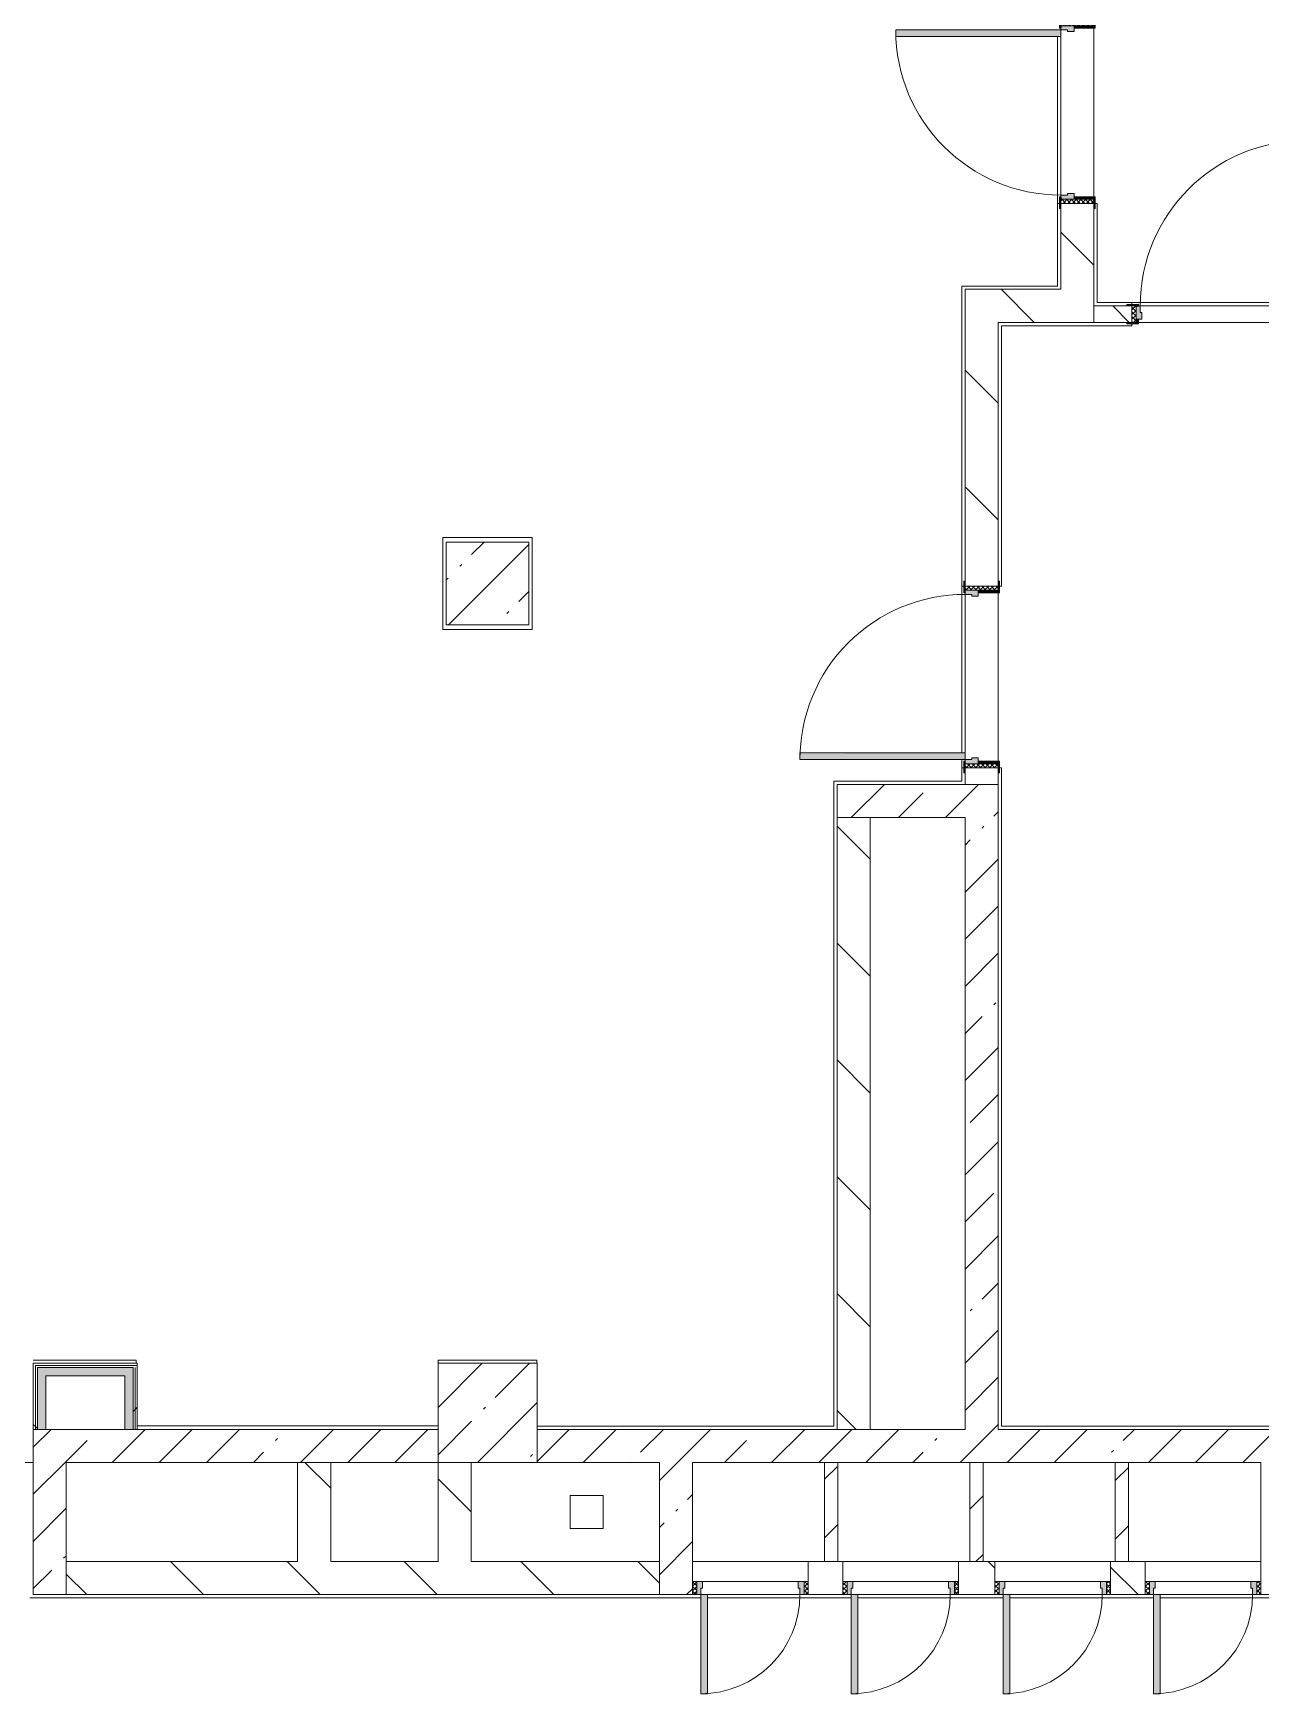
# Model space of a CAD drawing. Header units: millimetres. Extents: x 1311 to 195818, y -8553 to 29000.
# Drawn here: x 120518 to 127948, y 10300 to 20350 of the extents above; entities that cross this region are included whole.
import ezdxf

# ---------------------------------------------------------------- set-up
doc = ezdxf.new("R2010")
doc.units = ezdxf.units.MM
for name, color, linetype, lineweight, true_color in [('A-DOOR-1', 7, 'Continuous', 5, 0xaaaaaa), ('A-DOOR-2', 7, 'Continuous', 5, 0xe2e2e2), ('A-DOOR-FRAM-1', 7, 'Continuous', 5, 0xe2e2e2), ('A-DOOR-FRAM-2', 7, 'Continuous', 5, 0xaaaaaa), ('A-FLOR-1', 7, 'Continuous', 5, 0xaaaaaa), ('I-WALL-2', 7, 'Continuous', 5, 0xe7e7e7), ('I-WALL-3', 7, 'Continuous', 9, 0xe7e7e7), ('I-WALL-6', 7, 'Continuous', 5, 0x787878)]:
    doc.layers.add(name, color=color, linetype=linetype, lineweight=lineweight, true_color=true_color)
for name, color, linetype, lineweight in [('A-WALL', 7, 'Continuous', 9), ('I-WALL-4', 7, 'Continuous', 5), ('S-COLS-4', 7, 'Continuous', 5)]:
    doc.layers.add(name, color=color, linetype=linetype, lineweight=lineweight)
pattern_1 = [(45, (68808.4, 0), (-285.1231, 285.1231), []), (45, (69093.5, 0), (-285.1231, 285.1231), [504.031, -100.806, 16.764, -84.042])]
pattern_2 = [(135, (1751.41, 164.685), (-14.14214, -14.14214), []), (225, (1751.41, 164.685), (14.14214, -14.14214), [])]
pattern_3 = [(45, (-371.384, 164.685), (-14.1421, 14.1421), []), (135, (-371.384, 164.685), (-14.1421, -14.1421), [])]
pattern_4 = [(135, (68808.4, 0), (-353.5534, -353.5534), [])]
pattern_5 = [(45, (68808.4, 0), (-176.7767, 176.7767), [])]
pattern_6 = [(135, (1951.41, 164.685), (-14.14214, -14.14214), []), (225, (1951.41, 164.685), (14.14214, -14.14214), [])]
pattern_7 = [(45, (-171.384, 164.685), (-14.1421, 14.1421), []), (135, (-171.384, 164.685), (-14.1421, -14.1421), [])]
pattern_8 = [(45, (68808.4, 0), (-530.33, 530.33), []), (135, (68808.4, 0), (-530.33, -530.33), [])]

# ---------------------------------------------------------------- blocks, each defined once
blk = doc.blocks.new('BSC_Колонна _Прямоугольная - 600х600-23205375-1_11_1_птичка')
at = {"layer": 'S-COLS-4'}
h = blk.add_hatch(dxfattribs=at)
h.set_pattern_fill('FP_141', color=256, style=0, pattern_type=2)
h.set_pattern_definition([(45, (-54460, -12000), (-285.123, 285.123), []), (45, (-54174.88, -12000), (-285.123, 285.123), [504.031, -100.806, 16.764, -84.042])])
h.paths.add_polyline_path([(289, -300), (300, -300), (298, 300), (-300, 300), (-300, -300), (84, -300)])
for p, q in [((300, 300), (-300, 300)), ((-300, 300), (-300, -300)), ((300, -300), (300, 300)), ((-300, -300), (300, -300))]:
    blk.add_line(p, q, dxfattribs=at)
blk = doc.blocks.new('110_Дверь_СКБ_1Ст_Внутренняя1 - Д-12 1100x2100h_дверь в горячий цех-32113407-1_11_1_птичка')
at = {"layer": 'A-DOOR-1'}
h = blk.add_hatch(dxfattribs=at)
h.set_pattern_fill('FP_153', color=256, style=0, pattern_type=2)
h.set_pattern_definition(pattern_2)
h.paths.add_polyline_path([(537.5, -100), (562.5, -100), (562.5, 100), (537.5, 100)])
at = {"layer": 'A-DOOR-2'}
h = blk.add_hatch(color=256, dxfattribs=at)
h.paths.add_polyline_path([(-512.5, 100), (-512.5, 20), (-477.5, 20), (-477.5, 60), (-487.5, 60), (-487.5, 100), (-497.5, 100)])
h.paths.add_polyline_path([(502.5, 60), (502.5, 20), (537.5, 20), (537.5, 100), (512.5, 100), (512.5, 60)])
at = {"layer": 'A-DOOR-FRAM-1'}
for points in [[(-487.5, 894.7), (-487.5, 100), (-447.5, 100), (-451.7, 1100), (-487.5, 1100), (-487.5, 1055.7)], [(-567.5, 108), (-567.5, 100), (-497.5, 100), (-497.5, 108), (-537.5, 108)], [(522.5, 105), (522.5, 100), (592.5, 100), (592.5, 108), (522.5, 108)], [(-512.5, -100), (-497.5, -100), (-497.5, 20), (-512.5, 20)], [(522.5, -100), (537.5, -100), (537.5, 20), (522.5, 20)], [(-567.5, -108), (-497.5, -108), (-497.5, -100), (-567.5, -100)], [(522.5, -108), (592.5, -108), (592.5, -100), (522.5, -100)]]:
    blk.add_hatch(color=256, dxfattribs=at).paths.add_polyline_path(points)
at = {"layer": 'A-DOOR-FRAM-2'}
h = blk.add_hatch(dxfattribs=at)
h.set_pattern_fill('FP_154', color=256, style=0, pattern_type=2)
h.set_pattern_definition(pattern_3)
h.paths.add_polyline_path([(-537.5, -100), (-512.5, -100), (-512.5, 100), (-537.5, 100)])
at = {"layer": 'A-DOOR-1'}
for p, q in [((-487.5, 1100), (-487.5, 100)), ((-447.5, 1100), (-487.5, 1100)), ((-447.5, 100), (-447.5, 1100)), ((-487.5, 100), (-447.5, 100))]:
    blk.add_line(p, q, dxfattribs=at)
blk.add_arc((-487.5, 100), 1000, 360, 90, dxfattribs=at)
at = {"layer": 'A-DOOR-FRAM-2'}
for p, q in [((-497.5, 108), (-567.5, 108)), ((-567.5, 108), (-567.5, 100)), ((-497.5, 100), (-497.5, 108)), ((592.5, 108), (522.5, 108)), ((522.5, 108), (522.5, 100)), ((592.5, 100), (592.5, 108)), ((-567.5, 100), (-497.5, 100)), ((-512.5, 100), (-537.5, 100)), ((-537.5, 100), (-537.5, -100)), ((-487.5, 100), (-512.5, 100)), ((-512.5, 100), (-512.5, 20)), ((-512.5, -100), (-512.5, 100)), ((-497.5, 100), (-512.5, 100)), ((-512.5, 100), (-512.5, 99)), ((-512.5, 99), (-497.5, 99)), ((-512.5, 20), (-477.5, 20)), ((-497.5, 20), (-512.5, 20)), ((-512.5, 20), (-512.5, -100)), ((-497.5, 99), (-497.5, 100)), ((-497.5, -100), (-497.5, 20)), ((-487.5, 60), (-487.5, 100)), ((-477.5, 60), (-487.5, 60)), ((-477.5, 20), (-477.5, 60)), ((512.5, 60), (502.5, 60)), ((502.5, 60), (502.5, 20)), ((502.5, 20), (537.5, 20)), ((512.5, 100), (512.5, 60)), ((537.5, 100), (512.5, 100)), ((537.5, 100), (522.5, 100)), ((522.5, 100), (522.5, 99)), ((522.5, 100), (592.5, 100)), ((522.5, 99), (537.5, 99)), ((537.5, 20), (522.5, 20)), ((522.5, 20), (522.5, -100)), ((537.5, 20), (537.5, 100)), ((562.5, 100), (537.5, 100)), ((537.5, 100), (537.5, -100)), ((537.5, 99), (537.5, 100)), ((537.5, -100), (537.5, 20)), ((562.5, -100), (562.5, 100)), ((-497.5, -100), (-567.5, -100)), ((-567.5, -100), (-567.5, -108)), ((-537.5, -100), (-512.5, -100)), ((-512.5, -100), (-497.5, -100)), ((-497.5, -108), (-497.5, -100)), ((522.5, -100), (537.5, -100)), ((592.5, -100), (522.5, -100)), ((522.5, -100), (522.5, -108)), ((537.5, -100), (562.5, -100)), ((592.5, -108), (592.5, -100)), ((-567.5, -108), (-497.5, -108)), ((522.5, -108), (592.5, -108))]:
    blk.add_line(p, q, dxfattribs=at)
blk = doc.blocks.new('110_Дверь_СКБ_1Ст_Внутренняя1 - Д-11 1100x2100h_кладовые _все__ коридор _между помещениями блока столовой__ моечные _все_-32089444-1_11_1_птичка')
at = {"layer": 'A-DOOR-1'}
h = blk.add_hatch(dxfattribs=at)
h.set_pattern_fill('FP_134', color=256, style=0, pattern_type=2)
h.set_pattern_definition([(135, (1751.41, 114.685), (-14.14214, -14.14214), []), (225, (1751.41, 114.685), (14.14214, -14.14214), [])])
h.paths.add_polyline_path([(562.5, -50), (562.5, 50), (537.5, 50), (537.5, -50)])
at = {"layer": 'A-DOOR-2'}
h = blk.add_hatch(color=256, dxfattribs=at)
h.paths.add_polyline_path([(512.5, -30), (537.5, -30), (537.5, 50), (512.5, 50), (512.5, 10), (502.5, 10), (502.5, -30)])
h.paths.add_polyline_path([(-477.5, -30), (-477.5, 10), (-487.5, 10), (-487.5, 50), (-512.5, 50), (-512.5, -30), (-487.5, -30)])
at = {"layer": 'A-DOOR-FRAM-1'}
for points in [[(512.5, 50), (512.5, 1050), (472.5, 1050), (472.5, 50)], [(-512.5, 50), (-497.5, 50), (-497.5, 58), (-567.5, 58), (-567.5, 50), (-537.5, 50)], [(592.5, 50), (592.5, 58), (522.5, 58), (522.5, 50), (562.5, 50)], [(-567.5, -58), (-497.5, -58), (-497.5, -50), (-567.5, -50)], [(-497.5, -50), (-497.5, -30), (-512.5, -30), (-512.5, -50)], [(522.5, -50), (537.5, -50), (537.5, -30), (522.5, -30)], [(592.5, -58), (592.5, -50), (522.5, -50), (522.5, -58), (562.5, -58)]]:
    blk.add_hatch(color=256, dxfattribs=at).paths.add_polyline_path(points)
at = {"layer": 'A-DOOR-FRAM-2'}
h = blk.add_hatch(dxfattribs=at)
h.set_pattern_fill('FP_135', color=256, style=0, pattern_type=2)
h.set_pattern_definition([(45, (-371.384, 114.685), (-14.1421, 14.1421), []), (135, (-371.384, 114.685), (-14.1421, -14.1421), [])])
h.paths.add_polyline_path([(-537.5, -50), (-512.5, -50), (-512.5, 50), (-537.5, 50)])
at = {"layer": 'A-DOOR-1'}
for p, q in [((512.5, 1050), (472.5, 1050)), ((472.5, 1050), (472.5, 50)), ((512.5, 50), (512.5, 1050)), ((472.5, 50), (512.5, 50))]:
    blk.add_line(p, q, dxfattribs=at)
blk.add_arc((512.5, 50), 1000, 90, 180, dxfattribs=at)
at = {"layer": 'A-DOOR-FRAM-2'}
for p, q in [((-497.5, 58), (-567.5, 58)), ((-567.5, 58), (-567.5, 50)), ((-567.5, 50), (-497.5, 50)), ((-512.5, 50), (-537.5, 50)), ((-537.5, 50), (-537.5, -50)), ((-487.5, 50), (-512.5, 50)), ((-512.5, 50), (-512.5, -30)), ((-512.5, -50), (-512.5, 50)), ((-497.5, 50), (-512.5, 50)), ((-512.5, 50), (-512.5, 49)), ((-512.5, 49), (-497.5, 49)), ((-497.5, 50), (-497.5, 58)), ((-497.5, 49), (-497.5, 50)), ((-487.5, 10), (-487.5, 50)), ((-477.5, 10), (-487.5, 10)), ((-477.5, -30), (-477.5, 10)), ((512.5, 10), (502.5, 10)), ((502.5, 10), (502.5, -30)), ((512.5, 50), (512.5, 10)), ((537.5, 50), (512.5, 50)), ((592.5, 58), (522.5, 58)), ((522.5, 58), (522.5, 50)), ((537.5, 50), (522.5, 50)), ((522.5, 50), (522.5, 49)), ((522.5, 50), (592.5, 50)), ((522.5, 49), (537.5, 49)), ((537.5, -30), (537.5, 50)), ((562.5, 50), (537.5, 50)), ((537.5, 50), (537.5, -50)), ((537.5, 49), (537.5, 50)), ((562.5, -50), (562.5, 50)), ((592.5, 50), (592.5, 58)), ((-497.5, -50), (-567.5, -50)), ((-567.5, -50), (-567.5, -58)), ((-567.5, -58), (-497.5, -58)), ((-537.5, -50), (-512.5, -50)), ((-512.5, -30), (-477.5, -30)), ((-497.5, -30), (-512.5, -30)), ((-512.5, -30), (-512.5, -50)), ((-512.5, -50), (-497.5, -50)), ((-497.5, -50), (-497.5, -30)), ((-497.5, -58), (-497.5, -50)), ((502.5, -30), (537.5, -30)), ((537.5, -30), (522.5, -30)), ((522.5, -30), (522.5, -50)), ((522.5, -50), (537.5, -50)), ((592.5, -50), (522.5, -50)), ((522.5, -50), (522.5, -58)), ((522.5, -58), (592.5, -58)), ((537.5, -50), (537.5, -30)), ((537.5, -50), (562.5, -50)), ((592.5, -58), (592.5, -50))]:
    blk.add_line(p, q, dxfattribs=at)
blk = doc.blocks.new('BSC_Колонна _Прямоугольная - 500х500-V137-1_11_1_птичка')
at = {"layer": 'S-COLS-4'}
h = blk.add_hatch(dxfattribs=at)
h.set_pattern_fill('FP_173', color=256, style=0, pattern_type=2)
h.set_pattern_definition([(45, (-54460, -17020), (-285.123, 285.123), []), (45, (-54174.88, -17020), (-285.123, 285.123), [504.031, -100.806, 16.764, -84.042])])
h.paths.add_polyline_path([(250, -250), (250, 250), (-250, 250), (-250, -250), (115, -250)])
for p, q in [((250, 250), (-250, 250)), ((-250, 250), (-250, -250)), ((250, -250), (250, 250)), ((-250, -250), (250, -250))]:
    blk.add_line(p, q, dxfattribs=at)
blk = doc.blocks.new('110_Дверь_СКБ_1Ст - д-18 700x2100h_Технический шкаф ЭОМ и СС-23257539-1_11_1_птичка')
at = {"layer": 'A-DOOR-1'}
h = blk.add_hatch(dxfattribs=at)
h.set_pattern_fill('FP_185', color=256, style=0, pattern_type=2)
h.set_pattern_definition(pattern_6)
h.paths.add_polyline_path([(337, 100), (337, 20), (362, 20), (362, 100)])
at = {"layer": 'A-DOOR-2'}
h = blk.add_hatch(color=256, dxfattribs=at)
h.paths.add_polyline_path([(-288, 100), (-313, 100), (-313, 20), (-278, 20), (-278, 60), (-288, 60)])
h.paths.add_polyline_path([(312, 100), (312, 60), (302, 60), (302, 20), (337, 20), (337, 100), (322, 100)])
at = {"layer": 'A-DOOR-FRAM-1'}
blk.add_hatch(color=256, dxfattribs=at).paths.add_polyline_path([(312, 700), (272, 700), (272, 100), (312, 100), (312, 156)])
at = {"layer": 'A-DOOR-FRAM-2'}
h = blk.add_hatch(dxfattribs=at)
h.set_pattern_fill('FP_186', color=256, style=0, pattern_type=2)
h.set_pattern_definition(pattern_7)
h.paths.add_polyline_path([(-338, 100), (-338, 20), (-313, 20), (-313, 100)])
at = {"layer": 'A-DOOR-1'}
for p, q in [((312, 700), (272, 700)), ((272, 700), (272, 100)), ((312, 100), (312, 700)), ((272, 100), (312, 100))]:
    blk.add_line(p, q, dxfattribs=at)
blk.add_arc((312, 100), 600, 90, 180, dxfattribs=at)
at = {"layer": 'A-DOOR-FRAM-2'}
for p, q in [((-313, 100), (-338, 100)), ((-338, 100), (-338, 20)), ((-338, 20), (-313, 20)), ((-288, 100), (-313, 100)), ((-313, 100), (-313, 20)), ((-313, 20), (-313, 100)), ((-313, 20), (-278, 20)), ((-288, 60), (-288, 100)), ((-288, 100), (272, 100)), ((-278, 60), (-288, 60)), ((-278, 20), (-278, 60)), ((302, 20), (-278, 20)), ((312, 60), (302, 60)), ((302, 60), (302, 20)), ((302, 20), (337, 20)), ((312, 100), (312, 60)), ((337, 100), (312, 100)), ((337, 20), (337, 100)), ((362, 100), (337, 100)), ((337, 100), (337, 20)), ((337, 20), (362, 20)), ((362, 20), (362, 100))]:
    blk.add_line(p, q, dxfattribs=at)
blk = doc.blocks.new('110_Дверь_СКБ_1Ст - д-18 700x2100h_Технический шкаф ЭОМ и СС-V151-1_11_1_птичка')
at = {"layer": 'A-DOOR-1'}
h = blk.add_hatch(dxfattribs=at)
h.set_pattern_fill('FP_185', color=256, style=0, pattern_type=2)
h.set_pattern_definition(pattern_6)
h.paths.add_polyline_path([(337, 100), (337, 20), (362, 20), (362, 100)])
at = {"layer": 'A-DOOR-2'}
h = blk.add_hatch(color=256, dxfattribs=at)
h.paths.add_polyline_path([(312, 100), (312, 60), (302, 60), (302, 20), (337, 20), (337, 100), (322, 100)])
h.paths.add_polyline_path([(-298, 100), (-313, 100), (-313, 20), (-278, 20), (-278, 60), (-288, 60), (-288, 100)])
at = {"layer": 'A-DOOR-FRAM-1'}
blk.add_hatch(color=256, dxfattribs=at).paths.add_polyline_path([(272, 700), (272, 100), (312, 100), (312, 700), (281, 700)])
at = {"layer": 'A-DOOR-FRAM-2'}
h = blk.add_hatch(dxfattribs=at)
h.set_pattern_fill('FP_186', color=256, style=0, pattern_type=2)
h.set_pattern_definition(pattern_7)
h.paths.add_polyline_path([(-338, 100), (-338, 20), (-313, 20), (-313, 100)])
at = {"layer": 'A-DOOR-1'}
for p, q in [((312, 700), (272, 700)), ((272, 700), (272, 100)), ((312, 100), (312, 700)), ((272, 100), (312, 100))]:
    blk.add_line(p, q, dxfattribs=at)
blk.add_arc((312, 100), 600, 90, 180, dxfattribs=at)
at = {"layer": 'A-DOOR-FRAM-2'}
for p, q in [((-313, 100), (-338, 100)), ((-338, 100), (-338, 20)), ((-338, 20), (-313, 20)), ((-288, 100), (-313, 100)), ((-313, 100), (-313, 20)), ((-313, 20), (-313, 100)), ((-313, 20), (-278, 20)), ((-288, 60), (-288, 100)), ((-288, 100), (272, 100)), ((-278, 60), (-288, 60)), ((-278, 20), (-278, 60)), ((302, 20), (-278, 20)), ((312, 60), (302, 60)), ((302, 60), (302, 20)), ((302, 20), (337, 20)), ((312, 100), (312, 60)), ((337, 100), (312, 100)), ((337, 20), (337, 100)), ((362, 100), (337, 100)), ((337, 100), (337, 20)), ((337, 20), (362, 20)), ((362, 20), (362, 100))]:
    blk.add_line(p, q, dxfattribs=at)
blk = doc.blocks.new('110_Дверь_СКБ_1Ст_Внутренняя1 - Д-12 EIW 1100x2100h_кладовые _все__ коридор _между помещениями блока столовой__ моечные _все_-32936079-1_11_1_птичка')
at = {"layer": 'A-DOOR-1'}
h = blk.add_hatch(dxfattribs=at)
h.set_pattern_fill('FP_153', color=256, style=0, pattern_type=2)
h.set_pattern_definition(pattern_2)
h.paths.add_polyline_path([(537.5, -100), (562.5, -100), (562.5, 100), (537.5, 100)])
at = {"layer": 'A-DOOR-2'}
h = blk.add_hatch(color=256, dxfattribs=at)
h.paths.add_polyline_path([(-512.5, 20), (-477.5, 20), (-477.5, 60), (-487.5, 60), (-487.5, 100), (-512.5, 100)])
h.paths.add_polyline_path([(502.5, 44), (502.5, 20), (537.5, 20), (537.5, 100), (512.5, 100), (512.5, 60), (502.5, 60)])
at = {"layer": 'A-DOOR-FRAM-1'}
for points in [[(472.5, 120), (472.5, 100), (512.5, 100), (512.5, 1100), (472.5, 1100), (472.5, 178.7)], [(-567.5, 100), (-497.5, 100), (-497.5, 108), (-567.5, 108)], [(522.5, 100), (592.5, 100), (592.5, 108), (522.5, 108)], [(-512.5, -100), (-497.5, -100), (-497.5, 20), (-512.5, 20)], [(522.5, -100), (537.5, -100), (537.5, 20), (522.5, 20)], [(-567.5, -100), (-567.5, -108), (-497.5, -108), (-497.5, -100), (-537.5, -100)], [(522.5, -108), (592.5, -108), (592.5, -100), (522.5, -100)]]:
    blk.add_hatch(color=256, dxfattribs=at).paths.add_polyline_path(points)
at = {"layer": 'A-DOOR-FRAM-2'}
h = blk.add_hatch(dxfattribs=at)
h.set_pattern_fill('FP_154', color=256, style=0, pattern_type=2)
h.set_pattern_definition(pattern_3)
h.paths.add_polyline_path([(-537.5, -100), (-512.5, -100), (-512.5, 100), (-537.5, 100)])
at = {"layer": 'A-DOOR-1'}
for p, q in [((512.5, 1100), (472.5, 1100)), ((472.5, 1100), (472.5, 100)), ((512.5, 100), (512.5, 1100)), ((472.5, 100), (512.5, 100))]:
    blk.add_line(p, q, dxfattribs=at)
blk.add_arc((512.5, 100), 1000, 90, 180, dxfattribs=at)
at = {"layer": 'A-DOOR-FRAM-2'}
for p, q in [((-497.5, 108), (-567.5, 108)), ((-567.5, 108), (-567.5, 100)), ((-497.5, 100), (-497.5, 108)), ((592.5, 108), (522.5, 108)), ((522.5, 108), (522.5, 100)), ((592.5, 100), (592.5, 108)), ((-567.5, 100), (-497.5, 100)), ((-512.5, 100), (-537.5, 100)), ((-537.5, 100), (-537.5, -100)), ((-487.5, 100), (-512.5, 100)), ((-512.5, 100), (-512.5, 20)), ((-512.5, -100), (-512.5, 100)), ((-497.5, 100), (-512.5, 100)), ((-512.5, 100), (-512.5, 99)), ((-512.5, 99), (-497.5, 99)), ((-512.5, 20), (-477.5, 20)), ((-497.5, 20), (-512.5, 20)), ((-512.5, 20), (-512.5, -100)), ((-497.5, 99), (-497.5, 100)), ((-497.5, -100), (-497.5, 20)), ((-487.5, 60), (-487.5, 100)), ((-477.5, 60), (-487.5, 60)), ((-477.5, 20), (-477.5, 60)), ((512.5, 60), (502.5, 60)), ((502.5, 60), (502.5, 20)), ((502.5, 20), (537.5, 20)), ((512.5, 100), (512.5, 60)), ((537.5, 100), (512.5, 100)), ((537.5, 100), (522.5, 100)), ((522.5, 100), (522.5, 99)), ((522.5, 100), (592.5, 100)), ((522.5, 99), (537.5, 99)), ((537.5, 20), (522.5, 20)), ((522.5, 20), (522.5, -100)), ((537.5, 20), (537.5, 100)), ((562.5, 100), (537.5, 100)), ((537.5, 100), (537.5, -100)), ((537.5, 99), (537.5, 100)), ((537.5, -100), (537.5, 20)), ((562.5, -100), (562.5, 100)), ((-497.5, -100), (-567.5, -100)), ((-567.5, -100), (-567.5, -108)), ((-537.5, -100), (-512.5, -100)), ((-512.5, -100), (-497.5, -100)), ((-497.5, -108), (-497.5, -100)), ((522.5, -100), (537.5, -100)), ((592.5, -100), (522.5, -100)), ((522.5, -100), (522.5, -108)), ((537.5, -100), (562.5, -100)), ((592.5, -108), (592.5, -100)), ((-567.5, -108), (-497.5, -108)), ((522.5, -108), (592.5, -108))]:
    blk.add_line(p, q, dxfattribs=at)

msp = doc.modelspace()

# ---------------------------------------------------------------- hatches: boundary and pattern name
at = {"layer": 'I-WALL-2'}
for points in [[(121122.3, 12225), (121122.3, 12275), (120593.4, 12275), (120593.4, 12225), (121072.3, 12225)], [(121122.3, 11900), (121122.3, 12225), (121072.3, 12225), (121072.3, 11900)]]:
    msp.add_hatch(color=256, dxfattribs=at).paths.add_polyline_path(points)
at = {"layer": 'I-WALL-3'}
msp.add_hatch(color=256, dxfattribs=at).paths.add_polyline_path([(120543.4, 11900), (120593.4, 11900), (120593.4, 12275), (120543.4, 12275), (120543.4, 12143.8)])
at = {"layer": 'I-WALL-4'}
h = msp.add_hatch(dxfattribs=at)
h.set_pattern_fill('FP_119', color=256, style=0, pattern_type=2)
h.set_pattern_definition(pattern_4)
h.paths.add_polyline_path([(126938.4, 18600), (126938.4, 19320), (126738.4, 19320), (126738.4, 18600)])
h.paths.add_polyline_path([(126738.4, 20420), (126938.4, 20420), (126938.4, 20520), (126738.4, 20520), (126738.4, 20450)])
h = msp.add_hatch(dxfattribs=at)
h.set_pattern_fill('FP_119', color=256, style=0, pattern_type=2)
h.set_pattern_definition(pattern_4)
h.paths.add_polyline_path([(126247.1, 15803.8), (126358.4, 15803.8), (126358.4, 15903.8), (126158.4, 15903.8), (126158.4, 15803.8)])
h.paths.add_polyline_path([(126358.4, 17003.8), (126358.4, 18800), (126158.4, 18800), (126158.4, 17003.8)])
h = msp.add_hatch(dxfattribs=at)
h.set_pattern_fill('FP_119', color=256, style=0, pattern_type=2)
h.set_pattern_definition(pattern_4)
h.paths.add_polyline_path([(126358.4, 18600), (126738.4, 18600), (126738.4, 18800), (126358.4, 18800)])
h = msp.add_hatch(dxfattribs=at)
h.set_pattern_fill('FP_101', color=256, style=0, pattern_type=2)
h.set_pattern_definition(pattern_1)
h.paths.add_polyline_path([(126158.4, 15603.8), (126158.4, 15803.8), (125383.7, 15803.8), (125383.7, 15603.8), (126138.4, 15603.8)])
h = msp.add_hatch(dxfattribs=at)
h.set_pattern_fill('FP_101', color=256, style=0, pattern_type=2)
h.set_pattern_definition(pattern_1)
h.paths.add_polyline_path([(126358.4, 11900), (126358.4, 15803.8), (126158.4, 15803.8), (126158.4, 11900)])
h = msp.add_hatch(dxfattribs=at)
h.set_pattern_fill('FP_119', color=256, style=0, pattern_type=2)
h.set_pattern_definition(pattern_4)
h.paths.add_polyline_path([(125560.2, 11900), (125583.7, 11900), (125583.7, 15603.8), (125383.7, 15603.8), (125383.7, 11900)])
h = msp.add_hatch(dxfattribs=at)
h.set_pattern_fill('FP_212', color=256, style=0, pattern_type=2)
h.set_pattern_definition(pattern_8)
h.paths.add_polyline_path([(120518.4, 11900), (120530.9, 11900), (120530.3, 12300), (120518.4, 12300), (120518.4, 12143.8)])
h = msp.add_hatch(dxfattribs=at)
h.set_pattern_fill('FP_212', color=256, style=0, pattern_type=2)
h.set_pattern_definition(pattern_8)
h.paths.add_polyline_path([(120530.9, 11900), (120543.4, 11900), (120538.4, 12287.5), (120530.9, 12287.5), (120530.9, 12143.8)])
h = msp.add_hatch(dxfattribs=at)
h.set_pattern_fill('FP_212', color=256, style=0, pattern_type=2)
h.set_pattern_definition(pattern_8)
h.paths.add_polyline_path([(121134.8, 11900), (121134.8, 12275), (121122.3, 12275), (121122.3, 11900)])
h = msp.add_hatch(dxfattribs=at)
h.set_pattern_fill('FP_212', color=256, style=0, pattern_type=2)
h.set_pattern_definition(pattern_8)
h.paths.add_polyline_path([(121134.8, 11900), (121147.3, 11900), (121147.3, 12275), (121134.8, 12275), (121134.8, 11921)])
h = msp.add_hatch(dxfattribs=at)
h.set_pattern_fill('FP_101', color=256, style=0, pattern_type=2)
h.set_pattern_definition(pattern_1)
h.paths.add_polyline_path([(127948.4, 11700), (128968.4, 11700), (128968.4, 11900), (123568.4, 11900), (123570, 11700), (127416.8, 11700)])
h.paths.add_polyline_path([(120718.4, 11700), (122968.4, 11700), (122968.4, 11900), (120518.4, 11900), (120518.4, 11700)])
h = msp.add_hatch(dxfattribs=at)
h.set_pattern_fill('FP_101', color=256, style=0, pattern_type=2)
h.set_pattern_definition(pattern_1)
h.paths.add_polyline_path([(120518.4, 10900), (120718.4, 10900), (120718.4, 11700), (120518.4, 11700), (120518.4, 10994)])
h = msp.add_hatch(dxfattribs=at)
h.set_pattern_fill('FP_119', color=256, style=0, pattern_type=2)
h.set_pattern_definition(pattern_4)
h.paths.add_polyline_path([(122118.4, 11100), (122318.4, 11100), (122318.4, 11700), (122118.4, 11700), (122118.4, 11629.6)])
h = msp.add_hatch(dxfattribs=at)
h.set_pattern_fill('FP_119', color=256, style=0, pattern_type=2)
h.set_pattern_definition(pattern_4)
h.paths.add_polyline_path([(122997.4, 11100), (123168.4, 11100), (123168.4, 11700), (122968.4, 11700), (122968.4, 11100)])
h = msp.add_hatch(dxfattribs=at)
h.set_pattern_fill('FP_101', color=256, style=0, pattern_type=2)
h.set_pattern_definition(pattern_1)
h.paths.add_polyline_path([(124508.4, 10900), (124508.4, 11700), (124308.4, 11700), (124308.4, 10900), (124461, 10900)])
h = msp.add_hatch(dxfattribs=at)
h.set_pattern_fill('FP_118', color=256, style=0, pattern_type=2)
h.set_pattern_definition(pattern_5)
h.paths.add_polyline_path([(125307.6, 11100), (125387.6, 11100), (125383.7, 11700), (125307.6, 11700), (125307.6, 11290.1)])
h = msp.add_hatch(dxfattribs=at)
h.set_pattern_fill('FP_118', color=256, style=0, pattern_type=2)
h.set_pattern_definition(pattern_5)
h.paths.add_polyline_path([(126267.6, 11100), (126267.6, 11700), (126187.6, 11700), (126187.6, 11100)])
h = msp.add_hatch(dxfattribs=at)
h.set_pattern_fill('FP_118', color=256, style=0, pattern_type=2)
h.set_pattern_definition(pattern_5)
h.paths.add_polyline_path([(127147.6, 11100), (127147.6, 11700), (127067.6, 11700), (127067.6, 11100)])
h = msp.add_hatch(dxfattribs=at)
h.set_pattern_fill('FP_119', color=256, style=0, pattern_type=2)
h.set_pattern_definition(pattern_4)
h.paths.add_polyline_path([(120718.4, 10900), (124308.4, 10900), (124308.4, 11100), (120718.4, 11100), (120718.4, 10929.4)])
h.paths.add_polyline_path([(125418.4, 10900), (125418.4, 11100), (125208.4, 11100), (125208.4, 10900)])
h.paths.add_polyline_path([(126338.4, 10900), (126338.4, 11100), (126118.4, 11100), (126118.4, 10900)])
h.paths.add_polyline_path([(127248.4, 10900), (127248.4, 11100), (127038.4, 11100), (127038.4, 10900)])
at = {"layer": 'I-WALL-6'}
h = msp.add_hatch(dxfattribs=at)
h.set_pattern_fill('FP_131', color=256, style=0, pattern_type=2)
h.set_pattern_definition([(135, (68808.4, 0), (-377.1708, -377.1708), [533.4, -88.9, 17.78, -88.9]), (135, (68808.4, 376.94), (-377.1708, -377.1708), []), (50, (68808.4, 0), (637.6445, -55.7866), [66.675, -733.425]), (355, (68808.4, 0), (-123.3494, 668.699), [53.34, -586.74]), (100.451, (68861.5, -4.65), (514.299, 612.908), [56.665, -623.315]), (46.184, (68808.4, 177.8), (948.776, -147.15), [100.012, -1100.137]), (96.636, (68887.5, 165.5), (830.909, 865.997), [84.998, -934.973]), (351.184, (68808.4, 177.8), (830.918, 865.988), [80.01, -880.11]), (21, (68897.3, 133.35), (530.6506, -357.9283), [66.675, -733.425]), (326, (68897.3, 133.35), (216.308, 644.6585), [53.34, -586.74]), (71.451, (68941.5, 103.5), (746.9596, 286.7243), [56.665, -623.315]), (37.5, (68808.4, 0), (10.8105, 295.9426), [16.764, -562.864, 16.764, -578.866, -588.962]), (37.5, (68808.4, 0), (10.8105, 295.9426), [-1175.258, 16.764, -572.198]), (7.5, (68808.4, 0), (233.8692, 350.6318), [16.764, -322.834, 16.764, -549.529, -224.472]), (7.5, (68808.4, 0), (233.8692, 350.6318), [-905.891, 16.764, -207.708]), (327.5, (68610.14, 0), (474.5678, -20.0513), [16.764, -205.486, 16.764, -676.656, -920.115]), (327.5, (68610.14, 0), (474.5678, -20.0513), [-915.67, 16.764, -903.351]), (317.5, (68521.24, 0), (518.4522, 88.9934), [16.764, -272.161, 16.764, -443.738, -653.415]), (317.5, (68521.24, 0), (518.4522, 88.9934), [-749.427, 16.764, -636.651])])
h.paths.add_polyline_path([(129398.4, 18600), (129418.4, 18600), (129418.4, 18700), (128268.4, 18700), (128268.4, 18600), (129273.4, 18600)])
h.paths.add_polyline_path([(126958.4, 18600), (127168.4, 18600), (127168.4, 18700), (126938.4, 18700), (126938.4, 18600)])

# ---------------------------------------------------------------- linework, layer by layer
at = {"layer": 'A-FLOR-1'}
for p, q in [((126718.4, 20330), (126718.4, 18820)), ((126718.4, 19320), (126730.4, 19320)), ((126946.4, 19320), (126958.4, 19320)), ((126958.4, 19320), (126958.4, 18720)), ((126138.4, 18820), (126718.4, 18820)), ((126138.4, 18820), (126138.4, 15993.8)), ((128178.4, 18720), (126958.4, 18720)), ((127168.4, 18720), (127168.4, 18708)), ((127168.4, 18580), (126378.4, 18580)), ((126378.4, 18580), (126378.4, 17003.8)), ((127168.4, 18592), (127168.4, 18580)), ((122997.4, 16742), (122997.4, 17298)), ((122997.4, 17298), (123538.4, 17298)), ((123538.4, 17298), (123538.4, 16742)), ((126150.4, 17003.8), (126138.4, 17003.8)), ((126378.4, 17003.8), (126366.4, 17003.8)), ((123538.4, 16742), (122997.4, 16742)), ((126138.4, 15953.8), (126138.4, 15823.8)), ((126138.4, 15903.8), (126150.4, 15903.8)), ((126366.4, 15903.8), (126378.4, 15903.8)), ((126378.4, 15903.8), (126378.4, 11920)), ((125363.7, 11920), (125363.7, 15823.8)), ((125363.7, 15823.8), (126138.4, 15823.8)), ((120517.4, 12320), (121140.9, 12320)), ((121140.9, 12320), (121140.9, 12300)), ((122968.4, 12300), (122968.4, 12320)), ((122968.4, 12320), (123566.2, 12320)), ((123566.2, 12320), (123566.2, 12300)), ((121146.5, 11921), (122968.4, 11921)), ((123568.4, 11920), (125363.7, 11920)), ((126378.4, 11920), (128948.4, 11920)), ((123768.4, 11500), (123968.4, 11500)), ((123768.4, 11300), (123768.4, 11500)), ((123968.4, 11500), (123968.4, 11300)), ((123968.4, 11300), (123768.4, 11300)), ((124558.4, 10880), (120498.4, 10880)), ((125468.4, 10880), (124598.4, 10880)), ((126388.4, 10880), (125508.4, 10880)), ((127298.4, 10880), (126428.4, 10880)), ((130188.4, 10880), (127338.4, 10880))]:
    msp.add_line(p, q, dxfattribs=at)
at = {"layer": 'A-WALL'}
for p, q in [((125583.7, 15603.8), (125383.7, 15603.8)), ((120530.9, 11900), (120530.9, 12287.5)), ((121147.3, 12287.5), (120530.9, 12287.5)), ((120543.4, 11900), (120543.4, 12275)), ((121122.3, 12275), (120543.4, 12275)), ((121122.3, 11900), (121122.3, 12275)), ((121134.8, 11900), (121134.8, 12275)), ((120518.4, 11700), (120518.4, 11900)), ((125383.7, 11900), (125583.7, 11900)), ((122318.4, 11700), (122118.4, 11700)), ((125387.6, 11700), (125307.6, 11700)), ((126267.6, 11700), (126187.6, 11700)), ((127147.6, 11700), (127067.6, 11700)), ((120718.4, 11100), (120718.4, 10900)), ((124308.4, 11100), (124308.4, 10900)), ((125307.6, 11100), (125387.6, 11100)), ((126187.6, 11100), (126267.6, 11100)), ((127067.6, 11100), (127147.6, 11100))]:
    msp.add_line(p, q, dxfattribs=at)
at = {"layer": 'I-WALL-4'}
for p, q in [((126738.4, 19370), (126738.4, 20330)), ((126938.4, 20380), (126938.4, 19360)), ((126738.4, 19290), (126738.4, 18800)), ((126938.4, 18600), (126938.4, 19290)), ((126158.4, 18800), (126158.4, 17033.8)), ((126738.4, 18800), (126158.4, 18800)), ((127138.4, 18700), (126938.4, 18700)), ((127218.4, 18700), (128178.4, 18700)), ((126358.4, 17033.8), (126358.4, 18600)), ((126358.4, 18600), (127138.4, 18600)), ((128228.4, 18600), (127208.4, 18600)), ((126158.4, 15993.8), (126158.4, 16953.8)), ((126358.4, 16963.8), (126358.4, 15943.8)), ((125383.7, 15803.8), (125383.7, 11900)), ((125383.7, 15803.8), (126358.4, 15803.8)), ((126158.4, 15873.8), (126158.4, 15803.8)), ((126358.4, 15803.8), (126358.4, 15873.8)), ((126358.4, 11900), (126358.4, 15803.8)), ((125583.7, 15603.8), (126158.4, 15603.8)), ((125583.7, 11900), (125583.7, 15603.8)), ((126158.4, 15603.8), (126158.4, 11900)), ((120518.4, 12300), (120518.4, 11900)), ((121147.3, 12300), (120518.4, 12300)), ((121147.3, 11900), (121147.3, 12300)), ((120593.4, 11900), (120593.4, 12225)), ((120593.4, 12225), (121072.3, 12225)), ((121072.3, 12225), (121072.3, 11900)), ((120518.4, 11900), (120517.4, 11900)), ((122968.4, 11900), (120518.4, 11900)), ((120518.4, 11900), (120593.4, 11900)), ((121072.3, 11900), (121147.3, 11900)), ((125383.7, 11900), (123568.4, 11900)), ((126158.4, 11900), (125583.7, 11900)), ((128968.4, 11900), (126358.4, 11900)), ((120518.4, 11700), (119424.4, 11700)), ((120518.4, 11700), (120518.4, 10900)), ((120718.4, 11700), (122118.4, 11700)), ((120718.4, 11100), (120718.4, 11700)), ((122118.4, 11700), (122118.4, 11100)), ((122318.4, 11700), (122968.4, 11700)), ((122318.4, 11100), (122318.4, 11700)), ((122968.4, 11700), (122968.4, 11100)), ((123168.4, 11100), (123168.4, 11700)), ((123568.4, 11700), (124308.4, 11700)), ((124308.4, 11700), (124308.4, 11100)), ((124508.4, 11700), (125307.6, 11700)), ((124508.4, 10980), (124508.4, 11700)), ((125307.6, 11700), (125307.6, 11100)), ((125387.6, 11700), (126187.6, 11700)), ((125387.6, 11100), (125387.6, 11700)), ((126187.6, 11700), (126187.6, 11100)), ((126267.6, 11700), (127067.6, 11700)), ((126267.6, 11100), (126267.6, 11700)), ((127067.6, 11700), (127067.6, 11100)), ((127147.6, 11700), (127948.4, 11700)), ((127147.6, 11100), (127147.6, 11700)), ((127948.4, 11700), (127948.4, 10980)), ((122118.4, 11100), (120718.4, 11100)), ((122968.4, 11100), (122318.4, 11100)), ((124308.4, 11100), (123168.4, 11100)), ((124508.4, 11100), (125307.6, 11100)), ((125208.4, 11100), (125208.4, 10980)), ((125387.6, 11100), (126187.6, 11100)), ((125418.4, 10980), (125418.4, 11100)), ((126118.4, 11100), (126118.4, 10980)), ((126267.6, 11100), (127067.6, 11100)), ((126338.4, 10980), (126338.4, 11100)), ((127038.4, 11100), (127038.4, 10980)), ((127147.6, 11100), (127948.4, 11100)), ((127248.4, 10980), (127248.4, 11100)), ((120518.4, 10900), (124508.4, 10900)), ((125208.4, 10900), (125418.4, 10900)), ((126118.4, 10900), (126338.4, 10900)), ((127038.4, 10900), (127248.4, 10900)), ((127948.4, 10900), (130168.4, 10900))]:
    msp.add_line(p, q, dxfattribs=at)

# ---------------------------------------------------------------- block references
at = {"layer": 'A-DOOR-1'}
for name, p, rotation in [('110_Дверь_СКБ_1Ст_Внутренняя1 - Д-12 EIW 1100x2100h_кладовые _все__ коридор _между помещениями блока столовой__ моечные _все_-32936079-1_11_1_птичка', (126838.4, 19857.5), 89.99999999999991), ('110_Дверь_СКБ_1Ст_Внутренняя1 - Д-12 1100x2100h_дверь в горячий цех-32113407-1_11_1_птичка', (126258.4, 16441.3), 89.99999999999991), ('110_Дверь_СКБ_1Ст - д-18 700x2100h_Технический шкаф ЭОМ и СС-23257539-1_11_1_птичка', (124870.9, 11000), 180), ('110_Дверь_СКБ_1Ст - д-18 700x2100h_Технический шкаф ЭОМ и СС-V151-1_11_1_птичка', (125780.9, 11000), 180), ('110_Дверь_СКБ_1Ст - д-18 700x2100h_Технический шкаф ЭОМ и СС-V151-1_11_1_птичка', (126700.9, 11000), 180), ('110_Дверь_СКБ_1Ст - д-18 700x2100h_Технический шкаф ЭОМ и СС-V151-1_11_1_птичка', (127610.9, 11000), 180)]:
    msp.add_blockref(name, p, dxfattribs=dict(at, rotation=rotation))
msp.add_blockref('110_Дверь_СКБ_1Ст_Внутренняя1 - Д-11 1100x2100h_кладовые _все__ коридор _между помещениями блока столовой__ моечные _все_-32089444-1_11_1_птичка', (127705.9, 18650), dxfattribs=at)
at = {"layer": 'S-COLS-4'}
for name, p in [('BSC_Колонна _Прямоугольная - 500х500-V137-1_11_1_птичка', (123268.4, 17020)), ('BSC_Колонна _Прямоугольная - 600х600-23205375-1_11_1_птичка', (123268.4, 12000))]:
    msp.add_blockref(name, p, dxfattribs=at)

doc.saveas('drawing.dxf')
